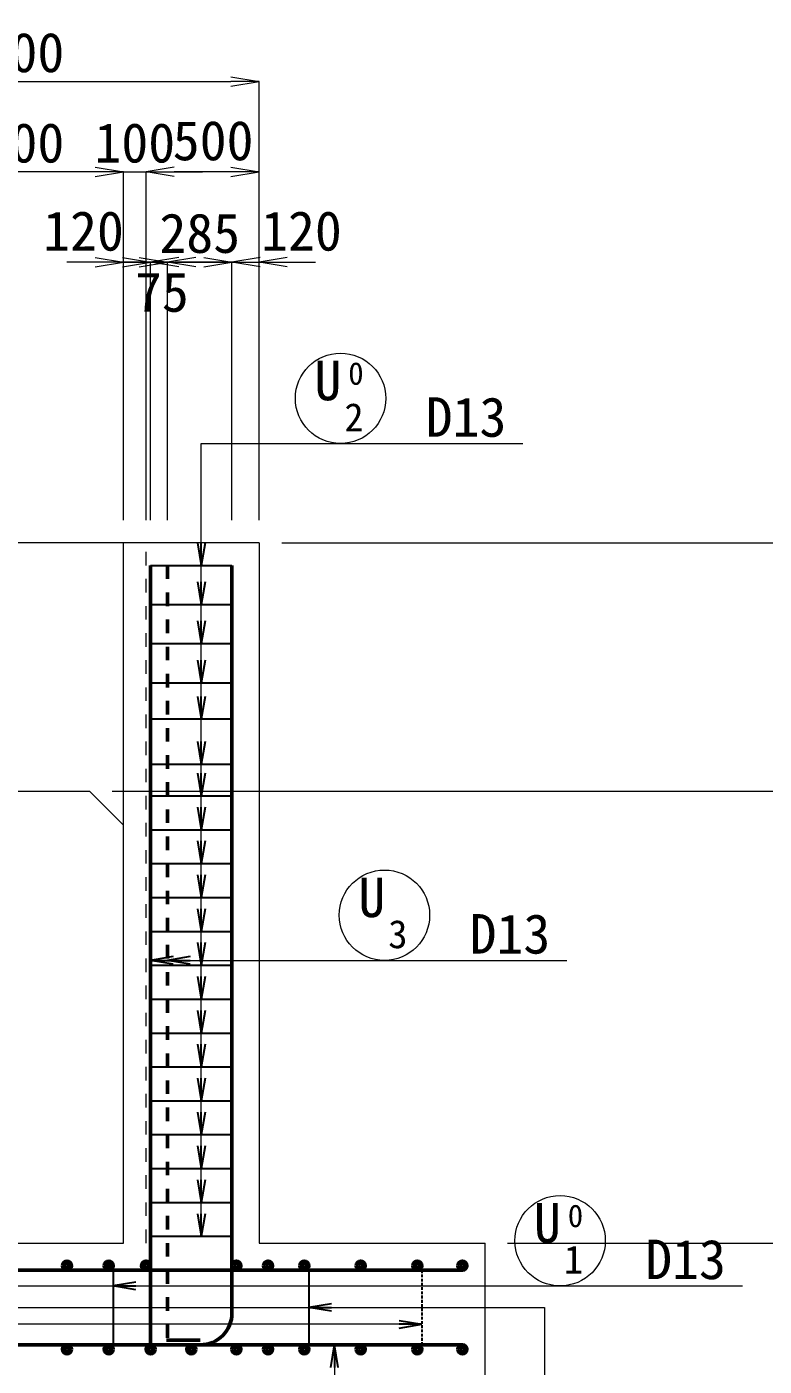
# Model space of a CAD drawing. Header units: millimetres. Extents: x 169470 to 758170, y -17820 to 11880.
# Drawn here: x 472980 to 476243, y 2556 to 8485 of the extents above; entities that cross this region are included whole.
import ezdxf
from ezdxf.enums import TextEntityAlignment as Align

# ---------------------------------------------------------------- set-up
doc = ezdxf.new("R2010")
doc.units = ezdxf.units.MM
doc.header["$LTSCALE"] = 50
doc.header["$PDSIZE"] = 300
doc.linetypes.add('DASHED2', pattern=[0.375, 0.25, -0.125])
doc.linetypes.add('SXF_跳び破線', pattern=[12, 6, -6])
doc.layers.get('Defpoints').update_dxf_attribs({"color": 151})
for name, color, linetype, lineweight in [('D-BGD', 7, 'Continuous', 13), ('D-STR', 1, 'Continuous', 50), ('D-STR-DIM', 7, 'Continuous', 13), ('D-STR-HTXT', 7, 'Continuous', 13), ('D-STR-STR2', 6, 'Continuous', 25), ('D-STR-STR3', 4, 'Continuous', 25), ('D-STR-TXT', 7, 'Continuous', 13)]:
    doc.layers.add(name, color=color, linetype=linetype, lineweight=lineweight)
doc.styles.add('MS ゴシック', font='MS Gothic.ttf')
doc.styles.add('YOKO_GOTHIC', font='MS Gothic.ttf')
doc.dimstyles.new('DIM-50', dxfattribs={"dimscale": 50, "dimtxt": 3.5, "dimasz": 2.5, "dimexe": 0, "dimexo": 2, "dimgap": 0.8, "dimtad": 1, "dimdec": 0, "dimzin": 1, "dimdsep": 46, "dimtxsty": 'MS ゴシック', "dimblk": 'OPEN', "dimcen": 0.1, "dimclrd": 256, "dimclre": 256, "dimclrt": 256, "dimaunit": 1, "dimadec": 3, "dimazin": 0, "dimtfac": 1, "dimtdec": 0, "dimtix": 1, "dimtmove": 2, "dimatfit": 3, "dimldrblk": 'OPEN', "dimfxl": 1, "dimlwd": -1, "dimlwe": -1, "dimarcsym": 2})
doc.dimstyles.new('S50', dxfattribs={"dimscale": 50, "dimtxt": 3.5, "dimasz": 2, "dimexe": 1, "dimexo": 1, "dimgap": 1, "dimtad": 1, "dimdec": 0, "dimzin": 1, "dimdsep": 46, "dimtxsty": 'YOKO_GOTHIC', "dimblk": 'OPEN', "dimcen": 0, "dimclrd": 256, "dimclre": 256, "dimclrt": 256, "dimaunit": 1, "dimadec": 3, "dimazin": 0, "dimtfac": 1, "dimtdec": 0, "dimtix": 1, "dimtmove": 2, "dimatfit": 3, "dimldrblk": 'OPEN', "dimfxl": 1, "dimlwd": -1, "dimlwe": -1, "dimarcsym": 0})

# ---------------------------------------------------------------- blocks, each defined once
blk = doc.blocks.new('B')
at = {"layer": 'D-STR-STR2', "lineweight": 50}
for radius in [20, 10]:
    blk.add_circle((5866.7, 22812.3), radius, dxfattribs=at)
blk = doc.blocks.new('_Open')
at = {"color": 0, "linetype": 'ByBlock', "lineweight": -2}
for p, q in [((-1, 0.167), (0, 0)), ((-1, -0.167), (0, 0)), ((0, 0), (-1, 0))]:
    blk.add_line(p, q, dxfattribs=at)
blk = doc.blocks.new('*D1617')
at = {"layer": 'D-STR-DIM', "ltscale": 1500, "transparency": 16777216}
for p, q in [((473283.2, 7442.4), (473158.2, 7442.4)), ((473408.2, 6300.5), (473408.2, 7442.4)), ((473408.2, 7442.4), (473528.2, 7442.4)), ((473528.2, 6300.5), (473528.2, 7442.4)), ((473653.2, 7442.4), (473778.2, 7442.4))]:
    blk.add_line(p, q, dxfattribs=at)
at = {"layer": 'Defpoints', "color": 0, "ltscale": 1500, "transparency": 16777216}
for p in [(473528.2, 7442.4), (473408.2, 6200.5), (473528.2, 6200.5)]:
    blk.add_point(p, dxfattribs=at)
at = {"layer": 'D-STR-DIM', "ltscale": 1500, "transparency": 16777216, "xscale": 125, "yscale": 125, "zscale": 125}
blk.add_blockref('_Open', (473408.2, 7442.4), dxfattribs=at)
at = {"layer": 'D-STR-DIM', "ltscale": 1500, "transparency": 16777216, "xscale": 125, "yscale": 125, "zscale": 125, "rotation": 180}
blk.add_blockref('_Open', (473528.2, 7442.4), dxfattribs=at)
at = {"layer": 'D-STR-DIM', "ltscale": 1500, "transparency": 16777216, "insert": (473231.3, 7579.9), "char_height": 175, "attachment_point": 5, "style": 'MS ゴシック'}
blk.add_mtext('120', dxfattribs=at)
blk = doc.blocks.new('*D1618')
at = {"layer": 'D-STR-DIM', "ltscale": 1500, "transparency": 16777216}
for p, q in [((473403.2, 7442.4), (473278.2, 7442.4)), ((473528.2, 6300.5), (473528.2, 7442.4)), ((473528.2, 7442.4), (473603.2, 7442.4)), ((473603.2, 6300.5), (473603.2, 7442.4)), ((473728.2, 7442.4), (473853.2, 7442.4))]:
    blk.add_line(p, q, dxfattribs=at)
at = {"layer": 'Defpoints', "color": 0, "ltscale": 1500, "transparency": 16777216}
for p in [(473603.2, 7442.4), (473528.2, 6200.5), (473603.2, 6200.5)]:
    blk.add_point(p, dxfattribs=at)
at = {"layer": 'D-STR-DIM', "ltscale": 1500, "transparency": 16777216, "xscale": 125, "yscale": 125, "zscale": 125}
blk.add_blockref('_Open', (473528.2, 7442.4), dxfattribs=at)
at = {"layer": 'D-STR-DIM', "ltscale": 1500, "transparency": 16777216, "xscale": 125, "yscale": 125, "zscale": 125, "rotation": 180}
blk.add_blockref('_Open', (473603.2, 7442.4), dxfattribs=at)
at = {"layer": 'D-STR-DIM', "ltscale": 1500, "transparency": 16777216, "insert": (473578.2, 7309.3), "char_height": 175, "attachment_point": 5, "style": 'MS ゴシック'}
blk.add_mtext('75', dxfattribs=at)
blk = doc.blocks.new('*D1619')
at = {"layer": 'D-STR-DIM', "ltscale": 1500, "transparency": 16777216}
for p, q in [((473478.2, 7442.4), (473353.2, 7442.4)), ((473603.2, 6300.5), (473603.2, 7442.4)), ((473603.2, 7442.4), (473888.2, 7442.4)), ((473888.2, 6300.5), (473888.2, 7442.4)), ((474013.2, 7442.4), (474138.2, 7442.4))]:
    blk.add_line(p, q, dxfattribs=at)
at = {"layer": 'Defpoints', "color": 0, "ltscale": 1500, "transparency": 16777216}
for p in [(473888.2, 7442.4), (473603.2, 6200.5), (473888.2, 6200.5)]:
    blk.add_point(p, dxfattribs=at)
at = {"layer": 'D-STR-DIM', "ltscale": 1500, "transparency": 16777216, "xscale": 125, "yscale": 125, "zscale": 125}
blk.add_blockref('_Open', (473603.2, 7442.4), dxfattribs=at)
at = {"layer": 'D-STR-DIM', "ltscale": 1500, "transparency": 16777216, "xscale": 125, "yscale": 125, "zscale": 125, "rotation": 180}
blk.add_blockref('_Open', (473888.2, 7442.4), dxfattribs=at)
at = {"layer": 'D-STR-DIM', "ltscale": 1500, "transparency": 16777216, "insert": (473745.7, 7569.9), "char_height": 175, "attachment_point": 5, "style": 'MS ゴシック'}
blk.add_mtext('285', dxfattribs=at)
blk = doc.blocks.new('*D1982')
at = {"layer": 'D-STR-DIM', "ltscale": 1500, "transparency": 16777216}
for p, q in [((473763.2, 7442.4), (473638.2, 7442.4)), ((473888.2, 6300.5), (473888.2, 7442.4)), ((473888.2, 7442.4), (474008.2, 7442.4)), ((474008.2, 6300.5), (474008.2, 7442.4)), ((474133.2, 7442.4), (474258.2, 7442.4))]:
    blk.add_line(p, q, dxfattribs=at)
at = {"layer": 'Defpoints', "color": 0, "ltscale": 1500, "transparency": 16777216}
for p in [(474008.2, 7442.4), (473888.2, 6200.5), (474008.2, 6200.5)]:
    blk.add_point(p, dxfattribs=at)
at = {"layer": 'D-STR-DIM', "ltscale": 1500, "transparency": 16777216, "xscale": 125, "yscale": 125, "zscale": 125}
blk.add_blockref('_Open', (473888.2, 7442.4), dxfattribs=at)
at = {"layer": 'D-STR-DIM', "ltscale": 1500, "transparency": 16777216, "xscale": 125, "yscale": 125, "zscale": 125, "rotation": 180}
blk.add_blockref('_Open', (474008.2, 7442.4), dxfattribs=at)
at = {"layer": 'D-STR-DIM', "ltscale": 1500, "transparency": 16777216, "insert": (474195.7, 7579.9), "char_height": 175, "attachment_point": 5, "style": 'MS ゴシック'}
blk.add_mtext('120', dxfattribs=at)
blk = doc.blocks.new('*D1620')
at = {"layer": 'D-STR-DIM', "ltscale": 1500, "transparency": 16777216}
for p, q in [((473508.2, 6300.5), (473508.2, 7842.4)), ((473883.2, 7842.4), (473633.2, 7842.4)), ((474008.2, 6300.5), (474008.2, 7842.4))]:
    blk.add_line(p, q, dxfattribs=at)
at = {"layer": 'Defpoints', "color": 0, "ltscale": 1500, "transparency": 16777216}
for p in [(473508.2, 7842.4), (473508.2, 6200.5), (474008.2, 6200.5)]:
    blk.add_point(p, dxfattribs=at)
at = {"layer": 'D-STR-DIM', "ltscale": 1500, "transparency": 16777216, "xscale": 125, "yscale": 125, "zscale": 125, "rotation": 180}
blk.add_blockref('_Open', (473508.2, 7842.4), dxfattribs=at)
at = {"layer": 'D-STR-DIM', "ltscale": 1500, "transparency": 16777216, "xscale": 125, "yscale": 125, "zscale": 125}
blk.add_blockref('_Open', (474008.2, 7842.4), dxfattribs=at)
at = {"layer": 'D-STR-DIM', "ltscale": 1500, "transparency": 16777216, "insert": (473804.8, 7979.9), "char_height": 175, "attachment_point": 5, "style": 'MS ゴシック'}
blk.add_mtext('500', dxfattribs=at)
blk = doc.blocks.new('*D1621')
at = {"layer": 'D-STR-DIM', "ltscale": 1500, "transparency": 16777216}
for p, q in [((472408.2, 6300.5), (472408.2, 7842.4)), ((473283.2, 7842.4), (472533.2, 7842.4)), ((473408.2, 6300.5), (473408.2, 7842.4))]:
    blk.add_line(p, q, dxfattribs=at)
at = {"layer": 'Defpoints', "color": 0, "ltscale": 1500, "transparency": 16777216}
for p in [(472408.2, 7842.4), (472408.2, 6200.5), (473408.2, 6200.5)]:
    blk.add_point(p, dxfattribs=at)
at = {"layer": 'D-STR-DIM', "ltscale": 1500, "transparency": 16777216, "xscale": 125, "yscale": 125, "zscale": 125, "rotation": 180}
blk.add_blockref('_Open', (472408.2, 7842.4), dxfattribs=at)
at = {"layer": 'D-STR-DIM', "ltscale": 1500, "transparency": 16777216, "xscale": 125, "yscale": 125, "zscale": 125}
blk.add_blockref('_Open', (473408.2, 7842.4), dxfattribs=at)
at = {"layer": 'D-STR-DIM', "ltscale": 1500, "transparency": 16777216, "insert": (472908.2, 7969.9), "char_height": 175, "attachment_point": 5, "style": 'MS ゴシック'}
blk.add_mtext('1000', dxfattribs=at)
blk = doc.blocks.new('*D1623')
at = {"layer": 'D-STR-DIM', "ltscale": 1500, "transparency": 16777216}
for p, q in [((471808.2, 6300.5), (471808.2, 8242.4)), ((471933.2, 8242.4), (473883.2, 8242.4)), ((474008.2, 6300.5), (474008.2, 8242.4))]:
    blk.add_line(p, q, dxfattribs=at)
at = {"layer": 'Defpoints', "color": 0, "ltscale": 1500, "transparency": 16777216}
for p in [(474008.2, 8242.4), (471808.2, 6200.5), (474008.2, 6200.5)]:
    blk.add_point(p, dxfattribs=at)
at = {"layer": 'D-STR-DIM', "ltscale": 1500, "transparency": 16777216, "xscale": 125, "yscale": 125, "zscale": 125, "rotation": 180}
blk.add_blockref('_Open', (471808.2, 8242.4), dxfattribs=at)
at = {"layer": 'D-STR-DIM', "ltscale": 1500, "transparency": 16777216, "xscale": 125, "yscale": 125, "zscale": 125}
blk.add_blockref('_Open', (474008.2, 8242.4), dxfattribs=at)
at = {"layer": 'D-STR-DIM', "ltscale": 1500, "transparency": 16777216, "insert": (472908.2, 8369.9), "char_height": 175, "attachment_point": 5, "style": 'MS ゴシック'}
blk.add_mtext('2200', dxfattribs=at)
blk = doc.blocks.new('*D1983')
at = {"layer": 'D-STR-DIM', "ltscale": 1500, "transparency": 16777216}
for p, q in [((473283.2, 7842.4), (473158.2, 7842.4)), ((473408.2, 6300.5), (473408.2, 7842.4)), ((473408.2, 7842.4), (473508.2, 7842.4)), ((473508.2, 6300.5), (473508.2, 7842.4)), ((473633.2, 7842.4), (473758.2, 7842.4))]:
    blk.add_line(p, q, dxfattribs=at)
at = {"layer": 'Defpoints', "color": 0, "ltscale": 1500, "transparency": 16777216}
for p in [(473508.2, 7842.4), (473408.2, 6200.5), (473508.2, 6200.5)]:
    blk.add_point(p, dxfattribs=at)
at = {"layer": 'D-STR-DIM', "ltscale": 1500, "transparency": 16777216, "xscale": 125, "yscale": 125, "zscale": 125}
blk.add_blockref('_Open', (473408.2, 7842.4), dxfattribs=at)
at = {"layer": 'D-STR-DIM', "ltscale": 1500, "transparency": 16777216, "xscale": 125, "yscale": 125, "zscale": 125, "rotation": 180}
blk.add_blockref('_Open', (473508.2, 7842.4), dxfattribs=at)
at = {"layer": 'D-STR-DIM', "ltscale": 1500, "transparency": 16777216, "insert": (473458.2, 7969.9), "char_height": 175, "attachment_point": 5, "style": 'MS ゴシック'}
blk.add_mtext('100', dxfattribs=at)
blk = doc.blocks.new('*D1774')
at = {"layer": 'D-STR-DIM', "ltscale": 1500, "transparency": 16777216}
for p, q in [((474108.2, 6200.5), (476749.3, 6200.5)), ((476749.3, 6075.5), (476749.3, 5225.5)), ((473358.2, 5100.5), (476749.3, 5100.5))]:
    blk.add_line(p, q, dxfattribs=at)
at = {"layer": 'Defpoints', "color": 0, "ltscale": 1500, "transparency": 16777216}
for p in [(474008.2, 6200.5), (473258.2, 5100.5), (476749.3, 5100.5)]:
    blk.add_point(p, dxfattribs=at)
at = {"layer": 'D-STR-DIM', "ltscale": 1500, "transparency": 16777216, "xscale": 125, "yscale": 125, "zscale": 125}
for p, rotation in [((476749.3, 6200.5), 90), ((476749.3, 5100.5), 270)]:
    blk.add_blockref('_Open', p, dxfattribs=dict(at, rotation=rotation))
at = {"layer": 'D-STR-DIM', "ltscale": 1500, "transparency": 16777216, "insert": (476621.8, 5650.5), "char_height": 175, "attachment_point": 5, "rotation": 90, "style": 'MS ゴシック'}
blk.add_mtext('1100', dxfattribs=at)
blk = doc.blocks.new('*D1775')
at = {"layer": 'D-STR-DIM', "ltscale": 1500, "transparency": 16777216}
for p, q in [((473358.2, 5100.5), (476749.3, 5100.5)), ((476749.3, 4975.5), (476749.3, 3225.5)), ((475108.2, 3100.5), (476749.3, 3100.5))]:
    blk.add_line(p, q, dxfattribs=at)
at = {"layer": 'Defpoints', "color": 0, "ltscale": 1500, "transparency": 16777216}
for p in [(473258.2, 5100.5), (475008.2, 3100.5), (476749.3, 3100.5)]:
    blk.add_point(p, dxfattribs=at)
at = {"layer": 'D-STR-DIM', "ltscale": 1500, "transparency": 16777216, "xscale": 125, "yscale": 125, "zscale": 125}
for p, rotation in [((476749.3, 5100.5), 90), ((476749.3, 3100.5), 270)]:
    blk.add_blockref('_Open', p, dxfattribs=dict(at, rotation=rotation))
at = {"layer": 'D-STR-DIM', "ltscale": 1500, "transparency": 16777216, "insert": (476621.8, 4100.5), "char_height": 175, "attachment_point": 5, "rotation": 90, "style": 'MS ゴシック'}
blk.add_mtext('2000', dxfattribs=at)
blk = doc.blocks.new('*D1776')
at = {"layer": 'D-STR-DIM', "ltscale": 1500, "transparency": 16777216}
for p, q in [((475108.2, 3100.5), (476749.3, 3100.5)), ((476749.3, 2975.5), (476749.3, 2625.5)), ((475108.2, 2500.5), (476749.3, 2500.5))]:
    blk.add_line(p, q, dxfattribs=at)
at = {"layer": 'Defpoints', "color": 0, "ltscale": 1500, "transparency": 16777216}
for p in [(475008.2, 3100.5), (475008.2, 2500.5), (476749.3, 2500.5)]:
    blk.add_point(p, dxfattribs=at)
at = {"layer": 'D-STR-DIM', "ltscale": 1500, "transparency": 16777216, "xscale": 125, "yscale": 125, "zscale": 125}
for p, rotation in [((476749.3, 3100.5), 90), ((476749.3, 2500.5), 270)]:
    blk.add_blockref('_Open', p, dxfattribs=dict(at, rotation=rotation))
at = {"layer": 'D-STR-DIM', "ltscale": 1500, "transparency": 16777216, "insert": (476621.8, 2800.5), "char_height": 175, "attachment_point": 5, "rotation": 90, "style": 'MS ゴシック'}
blk.add_mtext('600', dxfattribs=at)
blk = doc.blocks.new('*D212')
at = {"layer": 'D-STR-DIM', "ltscale": 1500, "transparency": 16777216}
for p, q in [((474108.2, 6200.5), (477149.3, 6200.5)), ((477149.3, 2625.5), (477149.3, 6075.5)), ((475108.2, 2500.5), (477149.3, 2500.5))]:
    blk.add_line(p, q, dxfattribs=at)
at = {"layer": 'Defpoints', "color": 0, "ltscale": 1500, "transparency": 16777216}
for p in [(474008.2, 6200.5), (477149.3, 6200.5), (475008.2, 2500.5)]:
    blk.add_point(p, dxfattribs=at)
at = {"layer": 'D-STR-DIM', "ltscale": 1500, "transparency": 16777216, "xscale": 125, "yscale": 125, "zscale": 125}
for p, rotation in [((477149.3, 6200.5), 90), ((477149.3, 2500.5), 270)]:
    blk.add_blockref('_Open', p, dxfattribs=dict(at, rotation=rotation))
at = {"layer": 'D-STR-DIM', "ltscale": 1500, "transparency": 16777216, "insert": (477021.8, 4350.5), "char_height": 175, "attachment_point": 5, "rotation": 90, "style": 'MS ゴシック'}
blk.add_mtext('3700', dxfattribs=at)

msp = doc.modelspace()

# ---------------------------------------------------------------- linework, layer by layer
at = {"layer": 'D-BGD'}
for p, q in [((474008.17, 6200.53), (471808.17, 6200.53)), ((473408.17, 3100.53), (473408.17, 6200.53)), ((474008.17, 6200.53), (474008.17, 3100.53)), ((472558.17, 5100.53), (473258.17, 5100.53)), ((473258.17, 5100.53), (473408.17, 4950.53)), ((472408.17, 3100.53), (473408.17, 3100.53)), ((474008.17, 3100.53), (475008.17, 3100.53)), ((475008.17, 2500.53), (475008.17, 3100.53))]:
    msp.add_line(p, q, dxfattribs=at)
at = {"layer": 'D-BGD', "linetype": 'SXF_跳び破線', "ltscale": 0.2}
msp.add_line((473508.17, 3100.53), (473508.17, 6200.53), dxfattribs=at)
at = {"layer": 'D-STR'}
for p, q in [((473528.17, 6100.53), (473528.17, 2650.53)), ((470908.17, 2980.53), (474908.17, 2980.53)), ((473888.17, 2980.53), (471928.17, 2980.53)), ((473598.17, 2670.53), (473748.17, 2670.53)), ((474908.17, 2650.53), (473598.17, 2650.53))]:
    msp.add_line(p, q, dxfattribs=at)
at = {"layer": 'D-STR', "linetype": 'SXF_跳び破線', "ltscale": 0.2}
msp.add_line((473603.17, 6100.53), (473603.17, 2650.53), dxfattribs=at)
at = {"layer": 'D-STR'}
msp.add_lwpolyline([(471928.17, 6100.53), (471928.17, 2790.53, 0.4142136), (472068.17, 2650.53), (473748.17, 2650.53, 0.4142136), (473888.17, 2790.53), (473888.17, 6100.53)], format="xyb", dxfattribs=at)
at = {"layer": 'D-STR-HTXT'}
for centre in [(474368.75, 6839.84), (474563.02, 4552), (475340.17, 3110.98)]:
    msp.add_circle(centre, 200, dxfattribs=at)
at = {"layer": 'D-STR-STR3'}
for p, q in [((473528.17, 6100.53), (473888.17, 6100.53)), ((473528.17, 5927.53), (473888.17, 5927.53)), ((473528.17, 5754.53), (473888.17, 5754.53)), ((473528.17, 5580.53), (473888.17, 5580.53)), ((473528.17, 5420.53), (473888.17, 5420.53)), ((473528.17, 5220.53), (473888.17, 5220.53)), ((473528.17, 5080.53), (473888.17, 5080.53)), ((473528.17, 4930.53), (473888.17, 4930.53)), ((473528.17, 4780.53), (473888.17, 4780.53)), ((473528.17, 4630.53), (473888.17, 4630.53)), ((473528.17, 4480.53), (473888.17, 4480.53)), ((473528.17, 4330.53), (473888.17, 4330.53)), ((473528.17, 4180.53), (473888.17, 4180.53)), ((473528.17, 4030.53), (473888.17, 4030.53)), ((473528.17, 3880.53), (473888.17, 3880.53)), ((473528.17, 3730.53), (473888.17, 3730.53)), ((473528.17, 3580.53), (473888.17, 3580.53)), ((473528.17, 3430.53), (473888.17, 3430.53)), ((473528.17, 3280.53), (473888.17, 3280.53)), ((473528.17, 3130.53), (473888.17, 3130.53)), ((473363.17, 2980.53), (473363.17, 2650.53)), ((474228.5, 2980.54), (474228.5, 2650.54))]:
    msp.add_line(p, q, dxfattribs=at)
at = {"layer": 'D-STR-STR3', "linetype": 'DASHED2'}
msp.add_line((474728.5, 2980.54), (474728.5, 2650.54), dxfattribs=at)

# ---------------------------------------------------------------- block references
at = {"layer": 'D-STR-STR2', "xscale": -1, "rotation": 180}
for p in [(467291.18, 25812.8), (467476.18, 25812.8)]:
    msp.add_blockref('B', p, dxfattribs=at)
at = {"layer": 'D-STR-STR2'}
for p in [(467641.52, -19811.74), (467291.52, -20181.74), (467476.52, -20181.74), (467661.52, -20181.74), (467841.52, -20181.74)]:
    msp.add_blockref('B', p, dxfattribs=at)
at = {"layer": 'D-STR-STR2', "xscale": -1}
for p in [(479774.82, -19811.74), (479914.82, -19811.74), (480074.82, -19811.74), (480324.82, -19811.74), (480574.82, -19811.74), (480774.82, -19811.74), (479774.82, -20181.74), (479914.82, -20181.74), (480074.82, -20181.74), (480324.82, -20181.74), (480574.82, -20181.74), (480774.82, -20181.74)]:
    msp.add_blockref('B', p, dxfattribs=at)

# ---------------------------------------------------------------- texts
at = {"layer": 'D-STR-TXT', "style": 'YOKO_GOTHIC'}
for s, height, p in [('U', 175, (474312.48, 6831.52)), ('0', 100, (474436.87, 6900.03)), ('2', 125, (474428.14, 6693.72)), ('U', 175, (474506.74, 4543.68)), ('3', 125, (474622.4, 4405.88)), ('U', 175, (475283.89, 3102.66)), ('0', 100, (475408.29, 3171.17)), ('1', 125, (475399.55, 2964.86))]:
    msp.add_text(s, height=height, dxfattribs=at).set_placement(p, align=Align.CENTER)
for p in [(474745.27, 6669.84), (474939.54, 4382), (475716.69, 2940.98)]:
    msp.add_text('D13', height=175, dxfattribs=at).set_placement(p)

# ---------------------------------------------------------------- dimensions: what is measured, and where the dimension line sits
at = {"layer": 'D-STR-DIM', "ltscale": 1500}
for base, p1, p2, picture, middle in [((474008.17, 8242.36), (471808.17, 6200.53), (474008.17, 6200.53), '*D1623', (472908.17, 8369.86)), ((472408.17, 7842.36), (473408.17, 6200.53), (472408.17, 6200.53), '*D1621', (472908.17, 7969.86)), ((473508.17, 7842.36), (473408.17, 6200.53), (473508.17, 6200.53), '*D1983', (473458.17, 7969.86)), ((473888.17, 7442.36), (473603.17, 6200.53), (473888.17, 6200.53), '*D1619', (473745.67, 7569.86))]:
    dim = msp.add_linear_dim(base=base, p1=p1, p2=p2, dimstyle='DIM-50', dxfattribs=at)
    dim.commit()
    dim.dimension.update_dxf_attribs({"geometry": picture, "text_midpoint": middle})
for base, p1, p2, picture, middle in [((473508.17, 7842.36), (474008.17, 6200.53), (473508.17, 6200.53), '*D1620', (473804.8, 7979.86)), ((473528.17, 7442.36), (473408.17, 6200.53), (473528.17, 6200.53), '*D1617', (473231.34, 7579.86)), ((474008.17, 7442.36), (473888.17, 6200.53), (474008.17, 6200.53), '*D1982', (474195.71, 7579.86)), ((473603.17, 7442.36), (473528.17, 6200.53), (473603.17, 6200.53), '*D1618', (473578.17, 7309.31))]:
    dim = msp.add_linear_dim(base=base, p1=p1, p2=p2, dimstyle='DIM-50', dxfattribs=at)
    dim.commit()
    dim.dimension.update_dxf_attribs({"geometry": picture, "text_midpoint": middle, "dimtype": 160})
for base, p1, p2, picture, middle in [((476749.28, 5100.53), (474008.17, 6200.53), (473258.17, 5100.53), '*D1774', (476621.78, 5650.53)), ((477149.28, 6200.53), (475008.17, 2500.53), (474008.17, 6200.53), '*D212', (477021.78, 4350.53)), ((476749.28, 3100.53), (473258.17, 5100.53), (475008.17, 3100.53), '*D1775', (476621.78, 4100.53)), ((476749.28, 2500.53), (475008.17, 3100.53), (475008.17, 2500.53), '*D1776', (476621.78, 2800.53))]:
    dim = msp.add_linear_dim(base=base, p1=p1, p2=p2, angle=90, dimstyle='DIM-50', dxfattribs=at)
    dim.commit()
    dim.dimension.update_dxf_attribs({"geometry": picture, "text_midpoint": middle})

# ---------------------------------------------------------------- leaders
at = {"layer": 'D-STR-HTXT'}
for points in [[(473752.58, 3130.53), (473752.58, 6639.84), (475175.31, 6639.84)], [(473752.58, 6100.53), (473752.58, 6468.61)], [(473752.58, 5927.53), (473752.58, 6295.61)], [(473752.58, 5754.53), (473752.58, 6122.61)], [(473752.58, 5580.53), (473752.58, 5948.61)], [(473752.58, 5420.53), (473752.58, 5788.61)], [(473752.58, 5220.53), (473752.58, 5588.61)], [(473752.58, 5080.53), (473752.58, 5448.61)], [(473752.58, 4930.53), (473752.58, 5298.61)], [(473752.58, 4780.53), (473752.58, 5148.61)], [(473752.58, 4630.53), (473752.58, 4998.61)], [(473752.58, 4480.53), (473752.58, 4848.61)], [(473752.58, 4330.53), (473752.58, 4698.61)], [(473752.58, 4180.53), (473752.58, 4548.61)], [(473752.58, 4030.53), (473752.58, 4398.61)], [(473528.17, 4352), (475369.58, 4352)], [(473603.17, 4352), (473965.62, 4352)], [(473752.58, 3880.53), (473752.58, 4248.61)], [(473752.58, 3730.53), (473752.58, 4098.61)], [(473752.58, 3580.53), (473752.58, 3948.61)], [(473752.58, 3430.53), (473752.58, 3798.61)], [(473752.58, 3280.53), (473752.58, 3648.61)], [(472493.17, 2910.98), (476146.73, 2910.98)], [(473363.17, 2910.98), (473795.06, 2910.98)], [(471628.5, 2815.54), (475271.62, 2815.54), (475271.62, 1916.7)], [(474228.5, 2815.54), (474638.56, 2815.54)], [(474728.5, 2741.31), (470606.34, 2741.31), (470606.34, 1731.73)], [(474341.85, 2650.53), (474341.85, 1048.77), (477229.76, 1048.77)]]:
    msp.add_leader(points, dimstyle='S50', dxfattribs=at)

doc.saveas('drawing.dxf')
